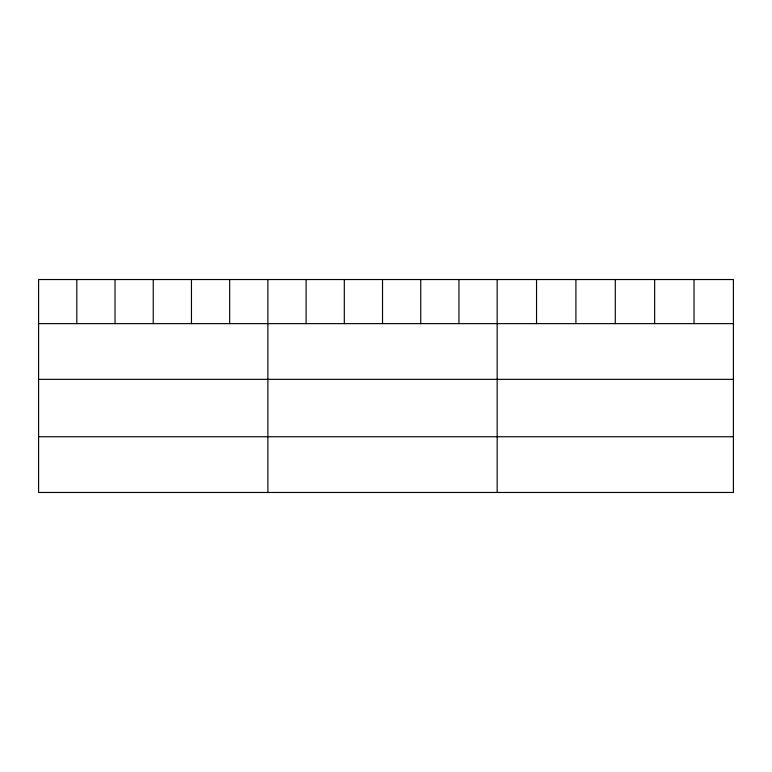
<?xml version="1.0" encoding="UTF-8"?>
<svg xmlns="http://www.w3.org/2000/svg" width="772" height="772" viewBox="0 0 772 772"><rect width="100%" height="100%" fill="white"/><g stroke="black" fill="none" stroke-linecap="round" stroke-linejoin="round"><path stroke-width="1.16" d="M733.4 323.632L733.4 492.468L38.6 492.468L38.6 279.532L733.4 279.532L733.4 323.632L38.6 323.632M38.6 379.351L733.4 379.351M38.6 436.749L733.4 436.749M694.028 279.532L694.028 323.632M654.656 279.532L654.656 323.632M615.284 279.532L615.284 323.632M575.912 279.532L575.912 323.632M536.54 279.532L536.54 323.632M497.168 279.532L497.168 492.468M458.954 279.532L458.954 323.632M420.74 279.532L420.74 323.632M382.526 279.532L382.526 323.632M344.312 279.532L344.312 323.632M306.098 279.532L306.098 323.632M267.884 279.532L267.884 492.468M229.67 279.532L229.67 323.632M191.456 279.532L191.456 323.632M153.242 279.532L153.242 323.632M115.028 279.532L115.028 323.632M76.814 279.532L76.814 323.632"/></g></svg>
